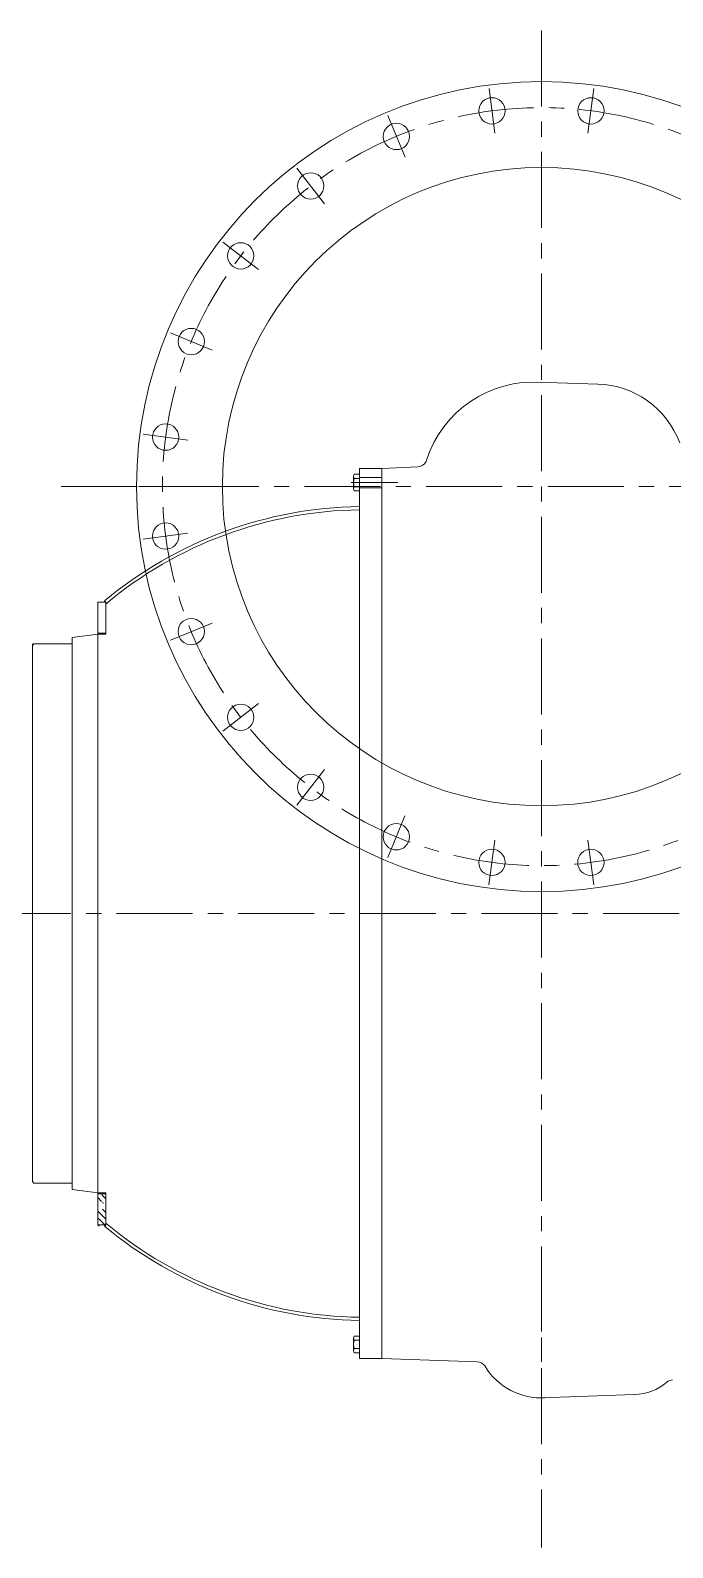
# Model space of a CAD drawing. Header units: inches. Extents: x 0 to 26418, y 0 to 20128.
# Drawn here: x 20152 to 20957, y 6474 to 8376 of the extents above; entities that cross this region are included whole.
import ezdxf

# ---------------------------------------------------------------- set-up
doc = ezdxf.new("R2010")
doc.units = ezdxf.units.IN
doc.header["$MEASUREMENT"] = 0
doc.linetypes.add('CENTER', pattern=[50.8, 31.75, -6.35, 6.35, -6.35])
doc.layers.add('CAXA1', color=5, linetype='CENTER', lineweight=5)
doc.layers.add('细实线层', color=7, linetype='Continuous', lineweight=5)

msp = doc.modelspace()

# ---------------------------------------------------------------- hatches: boundary and pattern name
at = {"layer": '细实线层', "lineweight": 5}
h = msp.add_hatch(dxfattribs=at)
h.set_pattern_fill('无图案', scale=6, angle=495, style=0, pattern_type=0)
h.set_pattern_definition([(135, (22082.6493, 7934.942), (-4.24264, -4.24264), [])])
edge = h.paths.add_edge_path(flags=0)
edge.add_line((20244.67, 6899.75), (20243.89, 6899.75))
edge.add_line((20246.67, 6899.75), (20244.67, 6899.75))
edge.add_line((20246.67, 6893.25), (20246.67, 6899.75))
edge.add_line((20246.67, 6890.25), (20246.67, 6893.25))
edge.add_line((20246.67, 6877.31), (20246.67, 6890.25))
edge.add_line((20244.38, 6877.31), (20246.67, 6877.31))
edge.add_line((20238.65, 6877.31), (20244.38, 6877.31))
edge.add_line((20236.67, 6877.31), (20238.65, 6877.31))
edge.add_line((20236.67, 6897.25), (20236.67, 6877.31))
edge.add_line((20242.67, 6897.25), (20236.67, 6897.25))
edge.add_line((20242.67, 6897.86), (20242.67, 6897.25))
edge.add_line((20242.67, 6899.75), (20242.67, 6897.86))
edge.add_line((20243.89, 6899.75), (20242.67, 6899.75))
edge = h.paths.add_edge_path(flags=0)
edge.add_line((20246.67, 6912.25), (20246.67, 6916.31))
edge.add_line((20246.67, 6905.75), (20246.67, 6912.25))
edge.add_line((20244.67, 6905.75), (20246.67, 6905.75))
edge.add_line((20243.89, 6905.75), (20244.67, 6905.75))
edge.add_line((20242.67, 6905.75), (20243.89, 6905.75))
edge.add_line((20242.67, 6907.64), (20242.67, 6905.75))
edge.add_line((20242.67, 6908.25), (20242.67, 6907.64))
edge.add_line((20236.67, 6908.25), (20242.67, 6908.25))
edge.add_line((20236.67, 6916.31), (20236.67, 6908.25))
edge.add_line((20246.67, 6916.31), (20236.67, 6916.31))

# ---------------------------------------------------------------- linework, layer by layer
at = {"color": 7, "lineweight": 5}
for centre, radius in [((20792.77, 7803.94), 507.5), ((20730.68, 8274.86), 16.5), ((20854.67, 8274.85), 16.5), ((20610.9, 8242.78), 16.5), ((20792.65, 7803.94), 399.87), ((20503.52, 8180.79), 16.5), ((20415.83, 8093.11), 16.5), ((20353.83, 7985.73), 16.5), ((20321.73, 7865.96), 16.5), ((20321.72, 7741.97), 16.5), ((20353.81, 7622.2), 16.5), ((20415.8, 7514.81), 16.5), ((20503.47, 7427.13), 16.5), ((20610.85, 7365.12), 16.5), ((20730.62, 7333.02), 16.5), ((20854.62, 7333.02), 16.5)]:
    msp.add_circle(centre, radius, dxfattribs=at)
at = {"layer": 'CAXA1', "linetype": 'CENTER', "lineweight": 5, "ltscale": 3}
for p, q in [((20792.67, 8375.73), (20792.67, 6474.25)), ((20726.99, 8302.85), (20734.36, 8246.87)), ((20858.36, 8302.84), (20850.99, 8246.87)), ((20600.1, 8268.86), (20621.71, 8216.7)), ((20486.33, 8203.18), (20520.7, 8158.39)), ((20393.44, 8110.3), (20438.23, 8075.93)), ((20327.75, 7996.54), (20379.91, 7974.93)), ((20293.74, 7869.65), (20349.72, 7862.28)), ((20190.9, 7803.94), (21394.4, 7803.94)), ((20347.04, 7803.94), (20288.28, 7803.94)), ((20554.23, 7808.94), (20612.73, 7808.94)), ((20293.73, 7738.28), (20349.71, 7745.65)), ((20327.73, 7611.39), (20379.89, 7633)), ((20393.4, 7497.62), (20438.2, 7531.99)), ((20486.29, 7404.73), (20520.66, 7449.52)), ((20600.05, 7339.04), (20621.65, 7391.2)), ((20726.94, 7305.03), (20734.31, 7361.01)), ((20858.3, 7305.03), (20850.93, 7361)), ((18431.46, 7268.94), (21807.32, 7268.94)), ((20792.67, 6840.55), (20792.67, 6640.29))]:
    msp.add_line(p, q, dxfattribs=at)
msp.add_circle((20792.77, 7803.94), 475, dxfattribs=at)
at = {"layer": '细实线层', "color": 7, "linetype": 'Continuous', "lineweight": 5}
for p, q in [((20863.24, 7932.49), (20787.41, 7934.87)), ((20564.67, 7802.44), (20592.67, 7802.44))]:
    msp.add_line(p, q, dxfattribs=at)
at = {"layer": '细实线层', "color": 7, "lineweight": 5}
for p, q in [((20557.23, 7801.15), (20557.23, 7816.74)), ((20558, 7819.33), (20564.73, 7819.33)), ((20564.67, 7826.44), (20592.73, 7826.44)), ((20564.67, 6768.94), (20564.67, 7826.44)), ((20564.73, 7798.55), (20564.73, 7819.33)), ((20564.73, 7815.44), (20592.67, 7815.44)), ((20592.67, 7826.44), (20637.95, 7828.81)), ((20592.67, 6711.44), (20592.67, 7826.44)), ((20558, 7814.14), (20564.73, 7814.14)), ((20558, 7803.75), (20564.73, 7803.75)), ((20558, 7798.55), (20564.73, 7798.55)), ((20564.73, 7802.94), (20564.73, 7814.94)), ((20236.67, 7658.93), (20246.67, 7658.93)), ((20236.67, 7658.93), (20236.67, 7618.93)), ((20236.67, 6878.93), (20236.67, 7658.93)), ((20245.2, 7660.79), (20247.76, 7657.72)), ((20246.67, 7658.93), (20246.67, 7618.93)), ((20246.67, 7647.62), (20246.67, 7621)), ((20246.67, 7621), (20246.67, 7647.62)), ((20154.67, 7604.93), (20156.67, 7606.93)), ((20154.67, 7606.93), (20154.67, 6932.93)), ((20156.67, 7606.93), (20204.67, 7606.93)), ((20236.67, 7618.93), (20204.67, 7614.72)), ((20204.67, 7614.72), (20204.67, 6923.15)), ((20236.67, 7620.37), (20246.67, 7620.37)), ((20236.67, 7618.93), (20246.67, 7618.93)), ((20156.67, 6930.93), (20154.67, 6932.93)), ((20156.67, 6930.93), (20204.67, 6930.93)), ((20236.67, 6918.93), (20204.67, 6923.15)), ((20236.67, 6918.93), (20246.67, 6918.93)), ((20236.67, 6917.5), (20246.67, 6917.5)), ((20246.67, 6878.93), (20246.67, 6918.93)), ((20246.67, 6890.25), (20246.67, 6916.87)), ((20246.67, 6916.87), (20246.67, 6890.25)), ((20236.67, 6878.93), (20246.67, 6878.93)), ((20245.2, 6877.08), (20247.76, 6880.15)), ((20564.67, 6768.94), (20564.67, 6711.44)), ((20557.23, 6736.74), (20557.23, 6721.15)), ((20558, 6739.33), (20564.73, 6739.33)), ((20558, 6734.14), (20564.73, 6734.14)), ((20564.73, 6739.33), (20564.73, 6718.55)), ((20564.73, 6734.94), (20564.73, 6722.94)), ((20558, 6723.75), (20564.73, 6723.75)), ((20558, 6718.55), (20564.73, 6718.55)), ((20564.67, 6711.44), (20592.67, 6711.44)), ((20592.67, 6711.44), (20712.27, 6707.26)), ((20792.67, 6661.93), (20909.47, 6666.01))]:
    msp.add_line(p, q, dxfattribs=at)
at = {"layer": '细实线层', "color": 7, "linetype": 'Continuous', "lineweight": 5}
for centre, radius, start, end in [((20782.97, 7793.94), 141, 86.05526, 162.1677), ((20637.32, 7840.8), 12, 273, 342.1677)]:
    msp.add_arc(centre, radius, start, end, dxfattribs=at)
at = {"layer": '细实线层', "color": 7, "lineweight": 5}
for centre, radius, start, end in [((20859.67, 7819.04), 113.5, 20.53539, 88.19827), ((20562.02, 7816.74), 4.79, 147.13277, 212.86723), ((20575.23, 7808.94), 18, 163.22135, 196.77865), ((20562.02, 7801.15), 4.79, 147.13277, 212.86723), ((20571.63, 7268.94), 510, 90.7818, 129.79616), ((20571.63, 7268.94), 506, 90.78798, 129.9576), ((20571.63, 7268.92), 510, 230.20384, 269.2182), ((20571.63, 7268.92), 506, 230.0424, 269.21202), ((20562.02, 6736.74), 4.79, 147.13277, 212.86723), ((20575.23, 6728.94), 18, 163.22135, 196.77865), ((20562.02, 6721.15), 4.79, 147.13277, 212.86723), ((20711.86, 6695.27), 12, 31.18413, 88), ((20792.27, 6743.94), 82, 211.18413, 273.44968), ((20907.17, 6731.97), 66, 271.99988, 310.43134), ((20957.76, 6672.6), 12, 93, 130.43133)]:
    msp.add_arc(centre, radius, start, end, dxfattribs=at)

doc.saveas('drawing.dxf')
